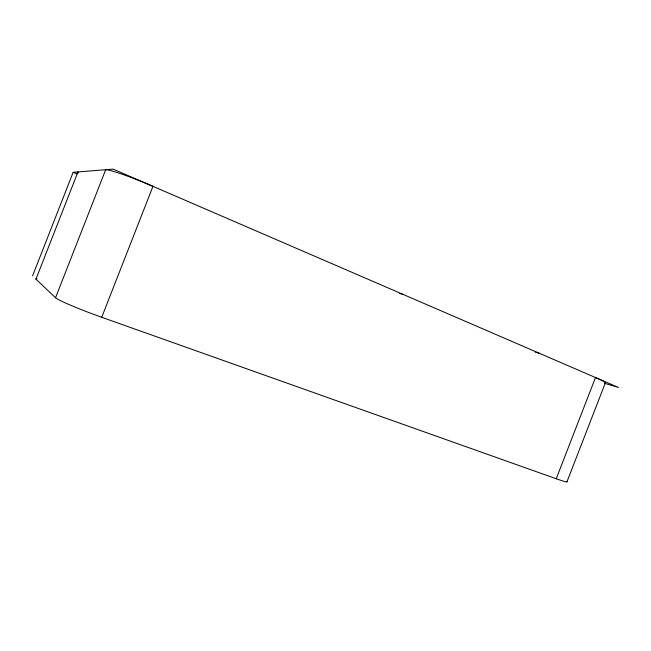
<?xml version="1.0" encoding="UTF-8"?>
<svg xmlns="http://www.w3.org/2000/svg" width="651" height="651" viewBox="0 0 651 651"><rect width="100%" height="100%" fill="white"/><g stroke="black" fill="none" stroke-linecap="round" stroke-linejoin="round"><path stroke-width="0.98" d="M78.454 173.044A35.398 2.246 22.4 0 1 77.957 171.921L35.943 279.141L55.53 297.759A41.819 2.702 20.4 0 0 101.727 317.281L556.223 478.754L595.51 377.539A32.664 1.945 20.4 0 1 604.925 382.926M566.94 481.854L605.422 382.682M101.727 317.281L152.969 186.341A41.786 3.206 22.4 0 0 105.69 169.708L55.53 297.759M32.55 275.91L73.148 172.312L113.095 169.114L618.45 387.451L604.869 383.398M399.722 293.528L402.684 294.228M535.203 352.077L539.093 353.167M73.148 172.312L76.899 173.89M566.712 481.398A32.688 1.636 22.1 0 1 556.223 478.754M35.943 279.141A35.423 1.888 20.4 0 1 37.017 278.774"/></g></svg>
